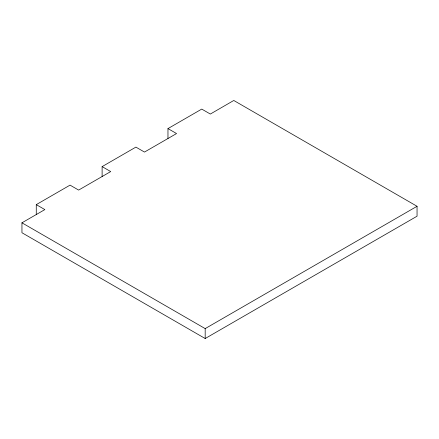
<?xml version="1.0" encoding="UTF-8"?>
<svg xmlns="http://www.w3.org/2000/svg" width="439" height="439" viewBox="0 0 439 439"><rect width="100%" height="100%" fill="white"/><g stroke="black" fill="none" stroke-linecap="round" stroke-linejoin="round"><path stroke-width="0.66" d="M36.267 214.55L36.267 204.634L70.048 185.126L78.636 190.087L110.705 171.572L102.117 166.617L102.117 176.533M102.117 166.617L135.898 147.109L144.486 152.07L176.555 133.555L167.967 128.6L167.967 138.515M167.967 128.6L201.748 109.091L210.336 114.052L233.778 100.476L417.05 206.286L417.05 216.202L205.183 338.524L21.95 232.736L21.95 222.814L44.855 209.595L36.267 204.634M21.95 222.814L205.183 328.608L417.05 206.286M205.183 328.608L205.183 338.524"/></g></svg>
